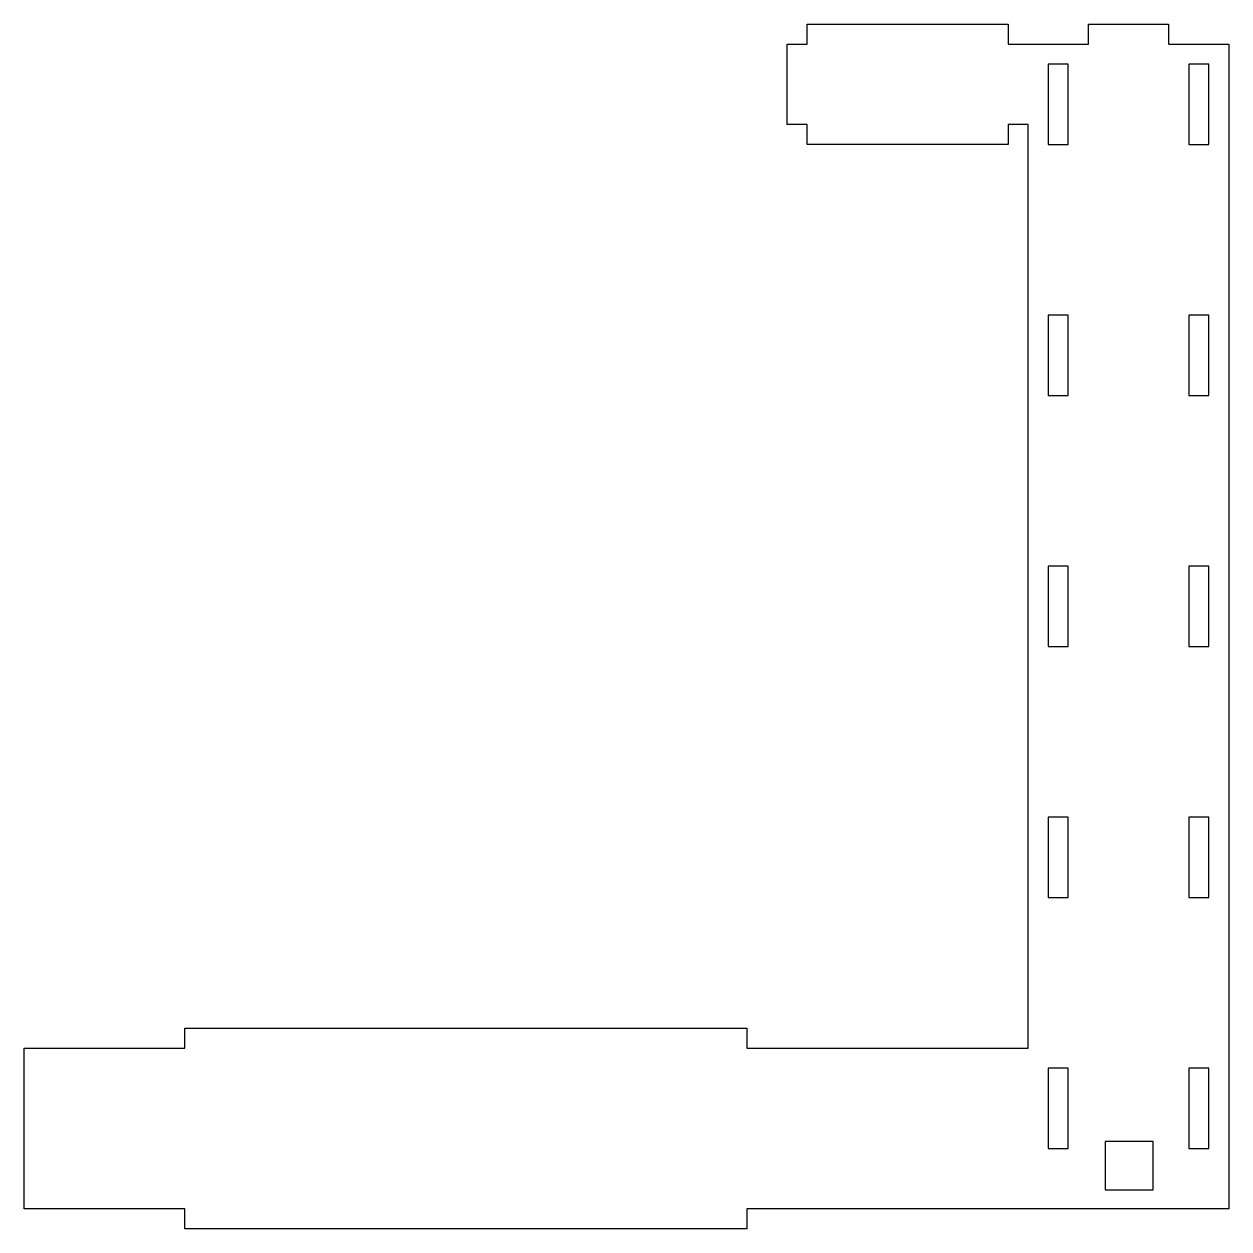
# Model space of a CAD drawing. Header units: millimetres. Extents: x -150 to 150, y -170 to 130.
import ezdxf

# ---------------------------------------------------------------- set-up
doc = ezdxf.new("R2010")
doc.units = ezdxf.units.MM
doc.layers.get('0').update_dxf_attribs({"linetype": 'CONTINUOUS'})

msp = doc.modelspace()

# ---------------------------------------------------------------- linework, layer by layer
for points in [[(115, 125), (115, 130), (135, 130), (135, 125), (150, 125), (150, -165), (30, -165), (30, -170), (-110, -170), (-110, -165), (-150, -165), (-150, -125), (-110, -125), (-110, -120), (30, -120), (30, -125), (100, -125), (100, 105), (95, 105), (95, 100), (45, 100), (45, 105), (40, 105), (40, 125), (45, 125), (45, 130), (95, 130), (95, 125)], [(105, 100), (110, 100), (110, 120), (105, 120)], [(140, 120), (140, 100), (145, 100), (145, 120)], [(110, 57.5), (105, 57.5), (105, 37.5), (110, 37.5)], [(145, 37.5), (145, 57.5), (140, 57.5), (140, 37.5)], [(110, -5), (105, -5), (105, -25), (110, -25)], [(145, -25), (145, -5), (140, -5), (140, -25)], [(110, -67.5), (105, -67.5), (105, -87.5), (110, -87.5)], [(145, -87.5), (145, -67.5), (140, -67.5), (140, -87.5)], [(110, -130), (105, -130), (105, -150), (110, -150)], [(145, -150), (145, -130), (140, -130), (140, -150)], [(131.15, -160.27), (131.15, -148.27), (119.15, -148.27), (119.15, -160.27)]]:
    msp.add_lwpolyline(points, close=True)

doc.saveas('drawing.dxf')
